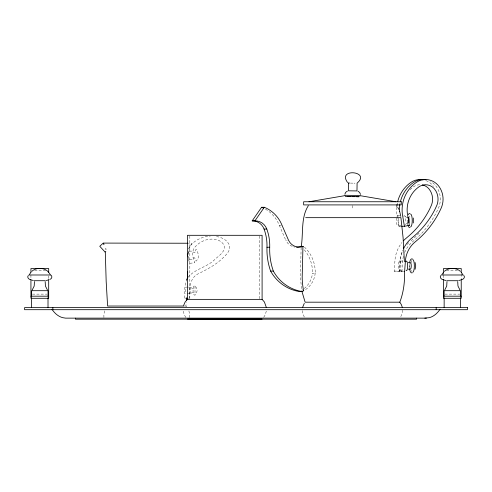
<?xml version="1.0" encoding="UTF-8"?>
<svg xmlns="http://www.w3.org/2000/svg" width="492" height="492" viewBox="0 0 492 492"><rect width="100%" height="100%" fill="white"/><g stroke="black" fill="none" stroke-linecap="round" stroke-linejoin="round"><path stroke-width="0.37" stroke-dasharray="2.46 1.84" d="M184.303 298.152C184.771 292.082 184.34 285.655 186.511 279.862M189.475 298.398C189.703 289.849 188.965 278.374 198.048 273.872C206.714 269.61 215.435 265.108 222.482 258.362C226.142 254.85 231.67 250.004 228.995 244.333C226.406 239.057 220.25 236.849 214.758 236.228M402.647 310.2L402.321 313.066L400.648 317.045M301.135 247.581L300.409 277.162L301.67 289.88M186.683 306.91L185.951 306.036L186.197 302.629M403.698 271.522L394.147 271.104L395.064 259.222A31.962 30.873 90 0 1 401.927 242.55M399.147 271.522L400.051 259.819A26.765 25.855 -90 0 1 402.739 250.668M394.147 271.104L399.602 271.104L400.519 259.222A31.962 30.873 -90 0 1 402.788 250.373M401.878 271.522L402.634 261.738A26.765 25.855 -90 0 1 403.471 256.043M409.473 264.364L409.621 268.823M189.635 317.617L189.66 314.203L188.879 310.882M193.374 288.207C193.405 282.064 198.577 289.407 196.751 291.873C194.531 299.419 192.126 292.31 193.374 288.207L191.855 288.171L190.527 287.119L188.467 287.119M188.215 253.282L189.672 247.519L191.732 243.232L188.7 243.232M266.289 311.159L265.268 314.818L263.337 317.881M104.667 310.882L103.892 314.203L103.91 317.617M188.344 249.081C192.31 241.043 201.579 236.615 210.256 236.092M360.292 195.976L359.492 196.794L345.556 196.548L359.726 196.769M188.005 277.334C194.801 268.983 206.505 267.359 214.248 260.047C218.091 256.043 226.314 251.775 223.965 245.108C220.945 239.395 213.343 238.417 207.569 239.493C202.772 240.65 198.215 243.22 195.029 247.021C191.001 251.517 192.766 257.826 194.795 262.777L189.678 263.294L187.741 256.769M187.089 293.798L190.527 293.798L191.855 292.746L193.374 292.709M405.162 224.53L406.072 223.842L407.597 223.596M396.749 207.329A33.167 32.035 -90 0 0 396.866 213.829L398.944 226.271L401.066 225.889M347.604 196.659L345.556 196.708L359.726 196.923L347.604 196.659L357.678 196.812M352.641 196.812L356.22 196.806M397.585 215.65L399.83 215.65M265.434 209.149A32.7 31.586 -90 0 1 279.308 225.305L281.35 225.305M396.497 218.067A4.84 1.255 -90 0 0 397.585 225.33L401.331 225.33M398.944 226.271L400.992 226.271M279.308 225.305L285.834 240.305L287.193 240.305M399.682 261.043A4.84 1.255 -90 0 1 400.771 268.306A4.84 1.255 -90 0 1 398.6 268.306A4.84 1.255 -90 0 1 399.682 261.043L403.428 261.043M34.631 270.637L45.731 270.637M446.435 270.637L458.273 270.637M399.682 270.729L403.428 270.729M304.29 288.521A22.269 21.507 -90 0 0 312.488 273.177L315.212 273.177A33.8 32.65 90 0 0 304.487 247.15M187.778 287.119L185.718 287.119L185.718 293.798M32.41 294.118L47.207 294.118M444.952 294.118L459.749 294.118M184.617 306.036L185.951 306.036M353.976 183.159L354.996 183.165M352.875 183.141L349.867 183.079M399.602 271.104L403.176 271.399M407.241 217.396L405.838 217.015L404.645 215.816M185.853 317.401L184.279 314.818L183.258 311.159M304.284 317.045L302.611 313.066L302.279 310.2M407.825 224.992L407.314 220.49M461.232 273.921L461.232 278.712M443.476 273.245L443.476 274.597M443.476 275.145L443.476 278.712M352.463 205.527L352.463 209.746M259.714 236.068L259.714 299.364M195.004 286.061L195.004 294.849M190.527 287.119L190.527 293.798M189.832 236.068L189.832 298.601M48.69 275.95L48.69 278.712M30.934 275.145L30.934 278.712M404.676 252.408A26.765 25.855 -90 0 1 412.511 241.843A93.086 89.913 90 0 0 438.366 208.3A21.365 20.639 -90 0 0 436.638 186.972A17.392 16.802 -90 0 0 430.697 181.536M407.032 244.426A26.765 25.855 -90 0 1 409.301 242.242M419.086 233.14A93.086 89.913 -90 0 1 410.328 241.394M315.212 273.177A22.269 21.507 -90 0 1 304.339 290.366M399.818 204.457A33.167 32.035 -90 0 1 400.082 203.036M295.052 247.082A12.294 11.876 -90 0 1 293.601 246.806M292.199 246.344A12.294 11.876 -90 0 1 285.834 240.305M304.339 249.862A33.8 32.65 -90 0 1 312.488 273.177M302.715 289.677A22.269 21.507 -90 0 1 301.608 290.366M397.093 204.457A33.167 32.035 -90 0 1 397.351 203.036M410.064 189.697A27.952 26.998 -90 0 1 413.477 186.843L414.817 186.031A12.189 11.771 -90 0 1 420.74 184.74M425.974 180.613A17.392 16.802 -90 0 1 433.477 186.363M411.865 271.399A6.371 1.648 -90 0 1 411.521 270.391M411.263 262.703A6.371 1.648 -90 0 1 411.865 260.373M409.805 268.195A3.266 0.843 -90 0 1 409.805 263.577M403.698 216.296A4.84 1.255 -90 0 1 405.211 217.064A4.84 1.255 -90 0 1 405.408 222.907M396.958 216.296A4.84 1.255 -90 0 1 398.212 216.296M398.668 218.067A4.84 1.255 -90 0 1 397.585 225.33M407.708 222.796A3.266 0.843 -90 0 1 407.462 220.49M409.159 217.304A6.371 1.648 -90 0 1 409.424 215.988M195.133 251.984C194.807 253.355 192.827 252.064 192.556 251.111L188.276 251.111L188.276 259.241L192.556 259.241C196.05 253.644 194.709 265.459 197.458 259.143C199.986 257.617 196.167 243.798 195.133 251.984"/><path stroke-width="0.74" d="M404.547 271.522C404.873 281.922 403.563 292.445 399.805 302.186L401.355 304.616L402.321 307.334M347.598 182.495C336.743 167.846 371.349 171.136 357.094 183.141L356.977 190.933L348.49 190.804L348.607 183.012L349.166 182.987M187.698 271.885L187.477 278.724M302.949 246.523L302.186 277.162A73.093 70.602 90 0 0 303.404 289.88L303.576 290.778M301.178 246.873C303.509 233.362 300.643 217.698 308.343 205.662M186.339 300.581L186.517 297.851M404.608 271.522L405.506 259.819A26.765 25.855 -90 0 1 415.242 241.843A93.086 89.913 -90 0 0 441.09 208.3A21.365 20.639 -90 0 0 439.362 186.972A17.392 16.802 -90 0 0 416.134 182.526A33.167 32.035 -90 0 0 402.321 213.829L404.406 226.271L409.35 225.385L407.314 213.22A27.952 26.998 90 0 1 418.938 186.843L420.279 186.031A12.189 11.771 -90 0 1 434.288 188.713L435.974 191.142A16.168 15.615 90 0 1 437.081 204.783L435.094 209.137A87.89 84.895 90 0 1 414.694 235.6L410.451 239.229A31.962 30.873 -90 0 0 403.729 248.294M45.172 281.596L45.43 286.043L47.429 290.016M457.714 281.596L457.972 286.043L459.971 290.016M409.664 262.703C409.799 261.295 410.654 257.87 412.683 259.099M413.311 222.962L413.311 218.017M344.837 194.18L345.735 192.28L347.45 191.056M302.611 307.334L304.284 303.361M415.094 269.29L415.709 265.883L415.094 262.482M183.645 305.403L185.14 301.996L187.452 299.364L262.095 299.364L264.407 301.996L266.289 307.285M186.511 279.862L187.181 278.583M408.311 214.629L408.993 213.706L409.953 213.399M303.773 290.68L302.02 291.528A41.58 40.166 -90 0 1 273.331 271.086A63.406 61.248 -90 0 1 269.708 247.236A46.42 44.84 90 0 0 266.787 229.032L264.056 229.032A12.706 12.275 -90 0 0 252.187 220.865L261.584 207.273L264.315 207.273A32.7 31.586 90 0 1 282.033 225.305L288.558 240.305A12.294 11.876 -90 0 0 302.162 246.787L303.564 246.32M252.187 220.865L254.911 220.865L264.315 207.273M32.189 290.016L34.188 286.043L34.446 281.596M444.731 290.016L446.73 286.043L446.988 281.596M30.701 272.697L29.016 274.991L50.608 274.991L48.917 272.697M443.243 272.697L441.558 274.991L463.15 274.991L461.459 272.697M28.345 275.477C26.703 277.26 28.751 279.524 30.719 279.72M440.887 275.477C439.245 277.26 441.293 279.524 443.261 279.72M105.257 252.002L105.841 251.467M31.802 271.344C36.039 267.267 44.575 267.371 48.401 271.996M444.344 271.344C448.446 267.42 456.256 267.42 460.358 271.344M49.76 279.376C51.709 279.093 52.675 276.393 50.965 275.2M461.447 279.72C463.415 279.524 465.457 277.26 463.815 275.477M408.28 269.204L409.695 268.995M48.025 280.028L46.248 280.526M460.567 280.028L458.79 280.526M309.001 201.751L344.972 195.644M409.953 227.581L408.993 227.273L408.311 226.345M412.056 272.98C410.217 272.894 409.965 270.459 409.664 269.069M360.292 195.508L345.052 195.275M305.661 217.667L400.918 217.667L403.096 237.734L404.399 261.738M407.985 225.385L409.35 225.385M401.675 226.271L404.406 226.271M187.95 243.232L103.222 243.091L99.765 246.289L105.147 252.107L105.337 253.282L106.174 281.455L107.6 306.036L183.965 306.036M302.199 246.32L300.833 246.32A12.294 11.876 -90 0 1 296.522 247.168M264.056 229.032A46.42 44.84 -90 0 1 266.978 247.236L269.708 247.236M266.978 247.236A63.406 61.248 -90 0 0 270.6 271.086L273.331 271.086M34.28 280.717L45.338 280.717M446.822 280.717L457.88 280.717M302.02 291.528L299.29 291.528A41.58 40.166 -90 0 1 270.6 271.086M30.934 296.184L48.69 296.184M443.476 296.184L461.232 296.184M399.805 302.186L305.126 302.186L302.094 291.971M426.453 318.133L65.547 318.133L62.576 317.647A27.632 19.539 -90 0 1 51.961 309.253M187.452 319.074L262.095 319.074M424.805 318.133L429.424 317.647A27.632 19.539 -90 0 0 440.039 309.253M185.779 298.226L187.999 298.324M349.185 183.055L348.607 183.012M360.71 195.773L395.931 201.751M408.981 262.759L408.28 262.568M445.918 280.526L444.135 280.028M33.376 280.526L31.593 280.028M358.004 191.222L359.683 192.495L360.519 194.42M397.794 207.372L398.84 209.34M105.719 248.644L105.946 249.395M399.701 211.529L400.789 216.388M187.298 253.946L187.52 256.043M461.232 272.642L461.232 268.558L443.476 268.558L443.476 273.245M461.232 279.401L461.232 298.293L443.476 298.293L443.476 279.272M460.555 296.073L460.555 290.698L444.147 290.698L444.147 296.073M460.555 297.605L460.555 307.586M444.147 297.605L444.147 307.586M436.183 307.586L436.183 309.696M416.564 318.133L416.564 319.185L75.436 319.185L75.436 318.133M262.095 299.364L262.095 235.305L187.452 235.305L187.452 299.364M52.853 307.586L52.853 309.696M48.69 272.642L48.69 268.558L30.934 268.558L30.934 272.642M48.69 279.272L48.69 298.293L30.934 298.293L30.934 279.401M48.013 296.073L48.013 290.698L31.605 290.698L31.605 296.073M48.013 297.605L48.013 307.586M31.605 297.605L31.605 307.586M403.403 240.834A31.962 30.873 90 0 1 404.99 239.229L409.239 235.6A87.89 84.895 90 0 0 429.633 209.137L431.619 204.783A16.168 15.615 -90 0 0 430.518 191.142L428.827 188.713A12.189 11.771 -90 0 0 422.259 184.93M254.911 220.865A12.706 12.275 -90 0 1 266.787 229.032M399.418 211.665A33.167 32.035 -90 0 1 399.818 204.457M400.402 201.628A33.167 32.035 -90 0 1 413.403 182.526A17.392 16.802 -90 0 1 425.906 179.808M261.584 207.273A32.7 31.586 -90 0 1 263.54 208.141M396.81 206.603A33.167 32.035 -90 0 1 397.093 204.457M397.677 201.628A33.167 32.035 -90 0 1 410.679 182.526A17.392 16.802 -90 0 1 423.175 179.808M409.984 263.06A3.266 0.843 -90 0 1 411.238 265.459A3.266 0.843 -90 0 1 410.187 269.038M413.114 259.733A6.371 1.648 -90 0 1 414.326 266.719A6.371 1.648 -90 0 1 412.69 272.254M405.795 261.695A4.84 1.255 -90 0 1 407.665 265.256A4.84 1.255 -90 0 1 406.097 270.563M407.88 217.661A3.266 0.843 -90 0 1 408.975 218.503A3.266 0.843 -90 0 1 408.901 222.796M410.586 214.118A6.371 1.648 -90 0 1 412.234 220.49A6.371 1.648 -90 0 1 410.586 226.861M401.269 201.751L303.662 201.751L303.662 204.912L401.269 204.912L401.269 201.751M467.4 307.586L24.6 307.586L24.6 309.696L467.4 309.696L467.4 307.586M103.917 244.266L103.351 243.232L103.91 244.266"/></g></svg>
